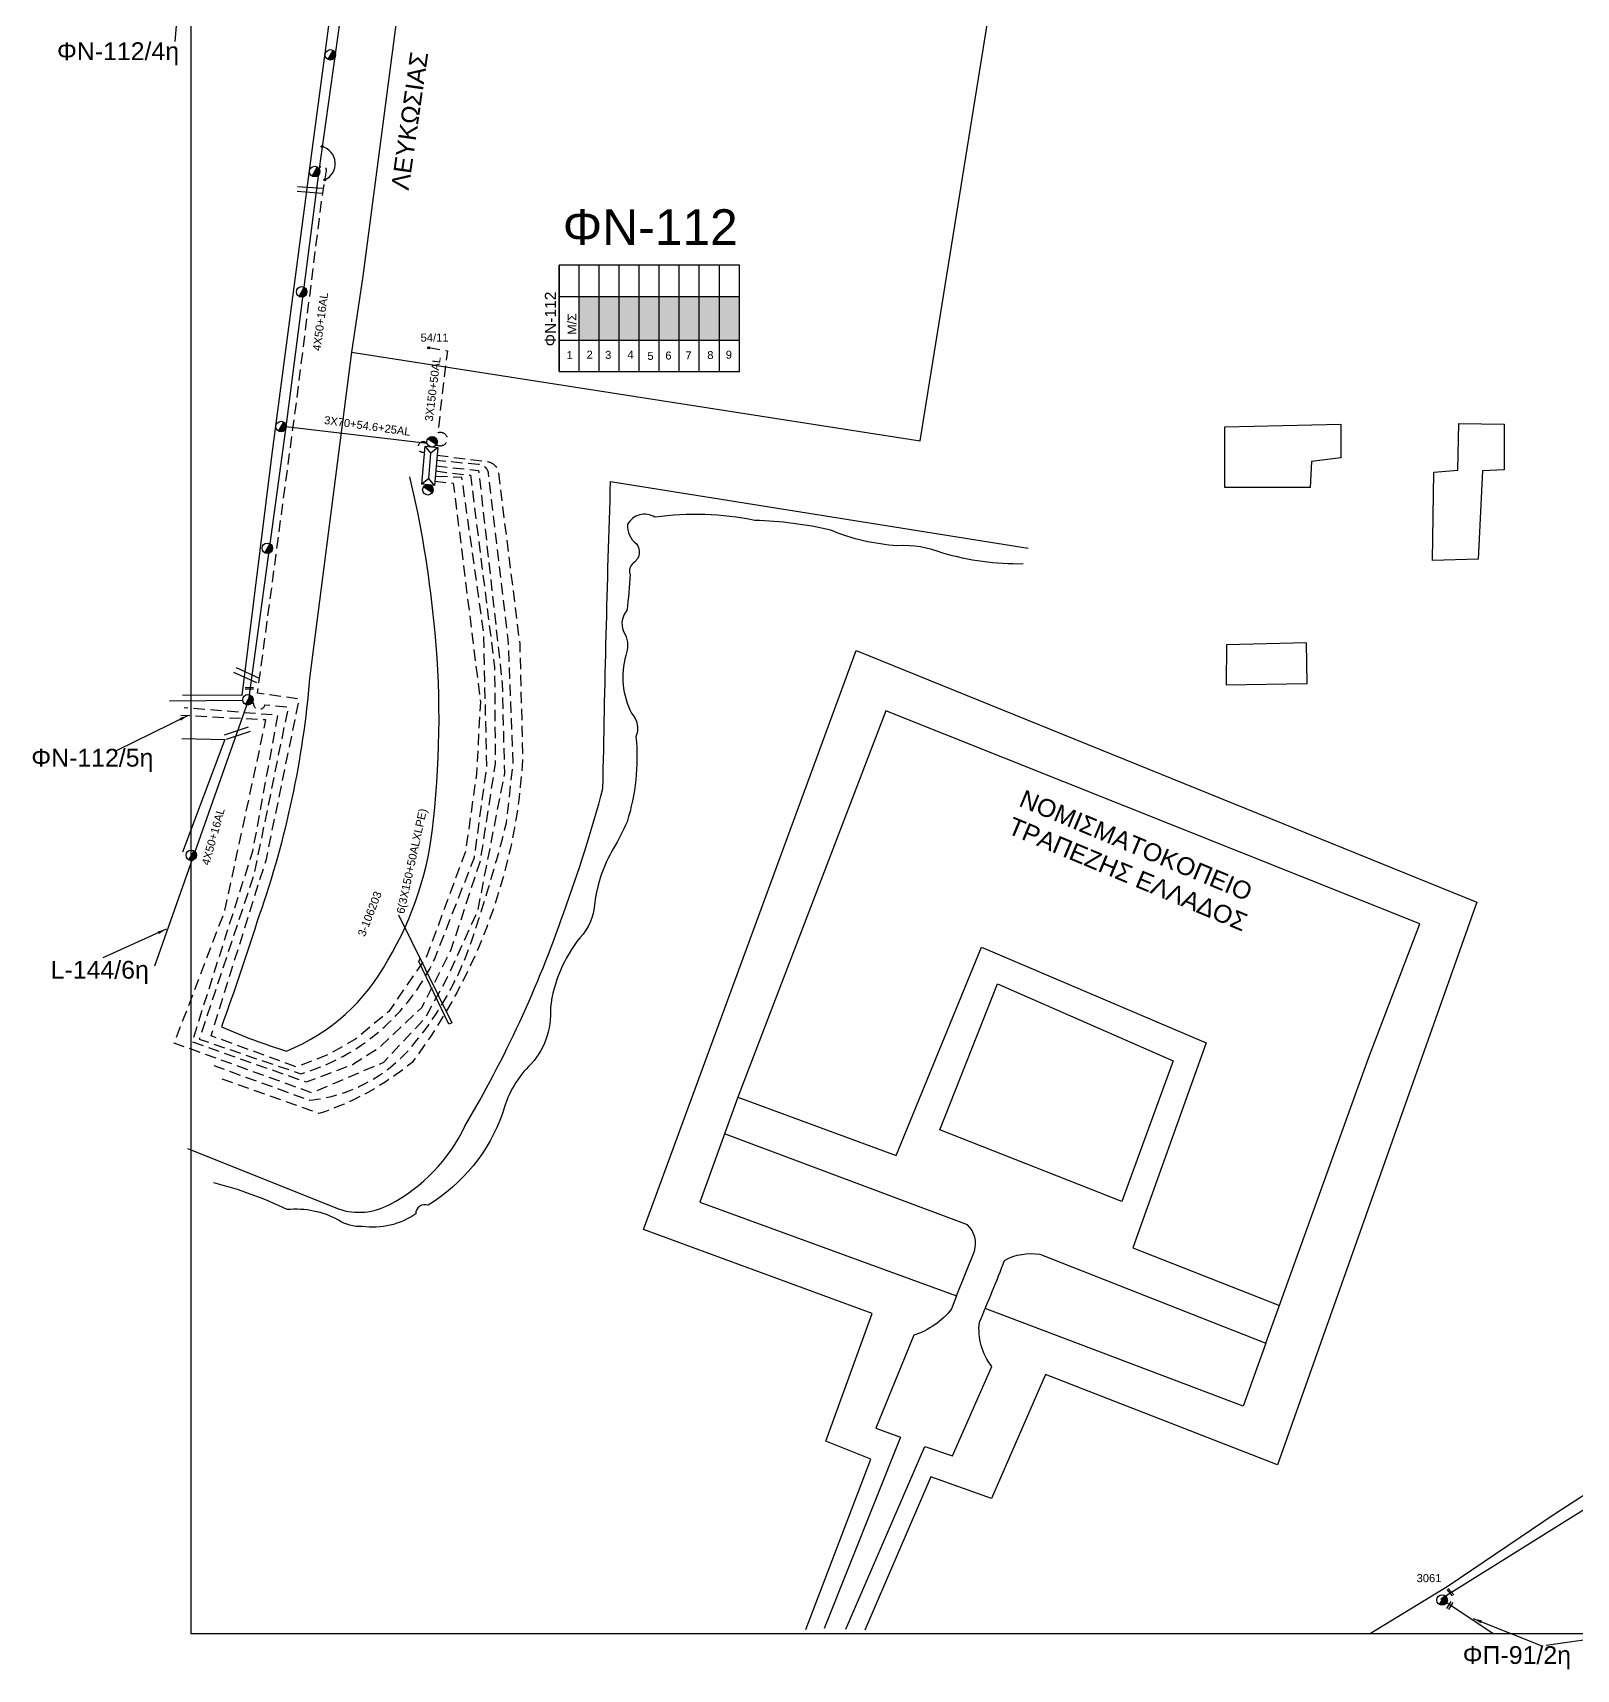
# Model space of a CAD drawing. Header units: millimetres. Extents: x 938 to 3112, y 793 to 1825.
# Drawn here: x 938.4 to 1285.4, y 796.4 to 1164.4 of the extents above; entities that cross this region are included whole.
import ezdxf
from ezdxf.enums import TextEntityAlignment as Align

# ---------------------------------------------------------------- set-up
doc = ezdxf.new("R2010")
doc.units = ezdxf.units.MM
doc.linetypes.add('DASHED', pattern=[19.05, 12.7, -6.35])
for name, color, linetype in [('Ασφαλειοκιβώτια Χ.Τ 9 αναχωρήσεων', 7, 'Continuous'), ('Γυμνά εναέρια ΧΤ και ΦΟΠ (3Φ)   4x50+16AL', 7, 'Continuous'), ('Επιγραφές - Σχήματα', 7, 'Continuous'), ('Καλώδια ΧΤ   3x150+50AL', 7, 'DASHED'), ('Καλώδια ΧΤ   3x150+50ALXLPE', 7, 'DASHED'), ('Μηχανική τομή', 7, 'Continuous'), ('Στύλος ΦΜ', 7, 'Continuous'), ('Στύλος ΦΜ @ 1', 7, 'Continuous'), ('Συνδέσεις', 7, 'Continuous'), ('Συνεστραμμένα ΧΤ   3x70+54.6+25AL', 7, 'SYN_LINE'), ('Τομή', 7, 'Continuous'), ('Υποσταθμός εναέριος 2 στύλων', 7, 'Continuous'), ('Υποσταθμός πόλεως', 7, 'Continuous'), ('Υπόβαθρο ΔΕΗ', 7, 'Continuous')]:
    doc.layers.add(name, color=color, linetype=linetype)
doc.styles.get("Standard").update_dxf_attribs({"font": 'arial.ttf'})
doc.linetypes.add('SYN_LINE', pattern='A,0.5,-0.0001,["/\\/\\/\\/",Standard,S=0.1,R=0,X=0,Y=-0.05],-0.25', length=0.7501)
doc.dimstyles.new('ISO-25', dxfattribs={"dimtxt": 2.5, "dimasz": 2.5, "dimexe": 1.25, "dimexo": 0.625, "dimtad": 1, "dimtxsty": 'Standard', "dimcen": 2.5, "dimaunit": 2, "dimazin": 0, "dimtfac": 1, "dimtmove": 0, "dimatfit": 3, "dimfxl": 1, "dimarcsym": 0})

# ---------------------------------------------------------------- blocks, each defined once
blk = doc.blocks.new('ΑΣΦΑΛΕΙΟΚΙΒΩΤΙΟ ΥΠΟΣΤΑΘΜΟΥ 9 ΑΝΑΧΩΡΗΣΕΩΝ')
at = {"layer": 'Ασφαλειοκιβώτια Χ.Τ 9 αναχωρήσεων', "ltscale": 40}
for p, q in [((-23.8, 40.36), (24.02, 40.36)), ((-9.72, 40.36), (-9.72, -40.64)), ((9.94, 40.36), (9.94, -40.64)), ((-23.8, 31.36), (24.02, 31.36)), ((-23.8, 22.36), (24.02, 22.36)), ((-23.8, 13.36), (24.02, 13.36)), ((-23.8, 4.36), (24.02, 4.36)), ((-23.8, -4.64), (24.02, -4.64)), ((-23.8, -13.64), (24.02, -13.64)), ((-23.8, -22.64), (24.02, -22.64)), ((-23.8, -31.64), (24.02, -31.64))]:
    blk.add_line(p, q, dxfattribs=at)
at = {"layer": 'Ασφαλειοκιβώτια Χ.Τ 9 αναχωρήσεων'}
blk.add_lwpolyline([(-23.8, -40.64), (24.02, -40.64), (24.02, 40.36), (-23.8, 40.36)], close=True, dxfattribs=at)
for s, p in [('1', (-18.22, 37.06)), ('2', (-18.02, 28.07)), ('3', (-18.09, 19.73)), ('4', (-17.94, 9.66)), ('5', (-18.55, 0.71)), ('6', (-18.4, -7.35)), ('7', (-18.34, -16.37)), ('8', (-18.19, -26.2)), ('9', (-18.02, -34.53))]:
    blk.add_text(s, height=3.6, rotation=270, dxfattribs=at).set_placement(p)
at = {"layer": 'Ασφαλειοκιβώτια Χ.Τ 9 αναχωρήσεων', "ltscale": 40}
for tag, height, p in [('ΟΝΟΜΑ', 5, (-0.16, 44.31)), ('ΚΕΙΜΕΝΟ 1', 2, (17.06, 35.59)), ('ΚΕΙΜΕΝΟ 2', 2, (17.06, 26.88)), ('ΚΕΙΜΕΝΟ 3', 2, (17.06, 17.69)), ('ΚΕΙΜΕΝΟ 4', 2, (17.06, 8.71)), ('ΚΕΙΜΕΝΟ 5', 2, (17.06, -0.13)), ('ΚΕΙΜΕΝΟ 6', 2, (17.06, -9.05)), ('ΚΕΙΜΕΝΟ 7', 2, (17.06, -18.13)), ('ΚΕΙΜΕΝΟ 8', 2, (17.06, -26.85)), ('ΚΕΙΜΕΝΟ 9', 2, (17.06, -35.99)), ('ΣΧ', 2, (-0.1, -42.64))]:
    blk.add_attdef(tag, text='', height=height, dxfattribs=at).set_placement(p, align=Align.MIDDLE_CENTER)
blk = doc.blocks.new('ΥΠΟΣΤΑΘΜΟΣ ΕΝΑΕΡΙΟΣ ΕΠΙ 2 ΣΤΥΛΩΝ')
at = {"layer": 'Υποσταθμός εναέριος 2 στύλων', "linetype": 'Continuous'}
for points in [[(-11.97, -2.11, 0.574793), (-8.45, -0.07, 0.268822), (-9.64, 1.98)], [(9.68, -2.15, 0.574793), (13.19, -0.1, 0.268822), (12.01, 1.95)]]:
    blk.add_hatch(color=256, dxfattribs=at).paths.add_polyline_path(points)
for p, q in [((-11.97, -2.11), (-9.64, 1.98)), ((9.68, -2.15), (12.01, 1.95))]:
    blk.add_line(p, q, dxfattribs=at)
for centre in [(-10.81, -0.07), (10.84, -0.1)]:
    blk.add_circle(centre, 2.36, dxfattribs=at)
at = {"layer": 'Υποσταθμός πόλεως', "linetype": 'Continuous', "ltscale": 40}
blk.add_lwpolyline([(-8.57, 2.82), (8.57, 2.82), (8.57, -2.82), (-8.57, -2.82)], close=True, dxfattribs=at)
for points in [[(-5.75, 0), (-8.57, 2.82)], [(-8.57, -2.82), (-5.75, 0)], [(-5.75, 0), (5.75, 0)], [(5.75, 0), (8.57, 2.82)], [(8.57, -2.82), (5.75, 0)]]:
    blk.add_lwpolyline(points, dxfattribs=at)
at = {"layer": 'Υποσταθμός εναέριος 2 στύλων', "ltscale": 40, "flags": 1}
for tag, p in [('ΜΕΤΑΣΧΗΜΑΤΙΣΜΟΣ', (14.09, 2.51)), ('ΙΣΧΥΣ', (14.07, -0.28)), ('ΑΡΙΘΜΟΣ', (14.19, -3))]:
    blk.add_attdef(tag, p, '', height=1.8, dxfattribs=at)
blk = doc.blocks.new('ΥΠΑΡΧΩΝ ΤΣΙΜΕΝΤΕΝΙΟΣ ΣΤΥΛΟΣ')
at = {"layer": 'Στύλος ΦΜ'}
blk.add_hatch(color=256, dxfattribs=at).paths.add_polyline_path([(-1.29, -2.28, 0.574793), (2.62, 0, 0.268822), (1.3, 2.27)])
blk.add_line((-1.29, -2.28), (1.3, 2.27), dxfattribs=at)
blk.add_circle((0, 0), 2.62, dxfattribs=at)
at = {"layer": 'Στύλος ΦΜ', "flags": 4}
for tag, p in [('ΑΡΙΘΜΟΣ', (-4.68, 8.05)), ('ΤΥΠΟΣ', (-4.91, 3.03))]:
    blk.add_attdef(tag, p, '', height=4, dxfattribs=at)
blk = doc.blocks.new('ΤΟΜΗ')
at = {"layer": 'Τομή', "ltscale": 40}
for p, q in [((-5.68, 0), (5.68, 0)), ((5.68, -2.33), (-5.68, -2.33))]:
    blk.add_line(p, q, dxfattribs=at)
blk = doc.blocks.new('ΜΗΧΑΝΙΚΗ ΤΟΜΗ')
at = {"layer": 'Μηχανική τομή', "ltscale": 40}
for p, q in [((-1.89, 0.78), (1.89, 0.78)), ((1.89, 0), (-1.89, 0))]:
    blk.add_line(p, q, dxfattribs=at)
blk = doc.blocks.new('_ΣΥΝΔΕΣΗ')
at = {"layer": 'Συνδέσεις', "linetype": 'SYN_LINE', "ltscale": 40}
blk.add_hatch(color=256, dxfattribs=at).paths.add_polyline_path([(0.5, -0.01, 1), (-0.5, -0.01, 1)])
at = {"layer": 'Συνδέσεις'}
blk.add_circle((0, -0.01), 0.5, dxfattribs=at)

msp = doc.modelspace()

# ---------------------------------------------------------------- hatches: boundary and pattern name
at = {"layer": 'Ασφαλειοκιβώτια Χ.Τ 9 αναχωρήσεων', "lineweight": 30}
for color, points in [(173, [(1061.23, 1105.1), (1061.23, 1095.28), (1065.73, 1095.28), (1065.73, 1105.1)]), (1, [(1065.73, 1105.1), (1065.73, 1095.28), (1070.23, 1095.28), (1070.23, 1105.1)]), (85, [(1070.23, 1105.1), (1070.23, 1095.28), (1074.73, 1095.28), (1074.73, 1105.1)]), (27, [(1074.73, 1105.1), (1074.73, 1095.28), (1079.23, 1095.28), (1079.23, 1105.1)]), (133, [(1079.23, 1105.1), (1079.23, 1095.28), (1083.73, 1095.28), (1083.73, 1105.1)]), (151, [(1083.73, 1105.1), (1083.73, 1095.28), (1088.23, 1095.28), (1088.23, 1105.1)]), (62, [(1088.23, 1105.1), (1088.23, 1095.28), (1092.73, 1095.28), (1092.73, 1105.1)]), (2, [(1092.73, 1105.1), (1092.73, 1095.28), (1097.23, 1095.28), (1097.23, 1105.1)])]:
    msp.add_hatch(color=color, dxfattribs=at).paths.add_polyline_path(points)

# ---------------------------------------------------------------- linework, layer by layer
at = {"layer": 'Γυμνά εναέρια ΧΤ και ΦΟΠ (3Φ)   4x50+16AL', "color": 151, "flags": 128}
msp.add_lwpolyline([(1010.37, 1214.91), (1011.07, 1193.42), (1002.68, 1133.39)], dxfattribs=at)
at = {"layer": 'Γυμνά εναέρια ΧΤ και ΦΟΠ (3Φ)   4x50+16AL', "color": 62, "flags": 128}
msp.add_lwpolyline([(1002.68, 1133.39), (995.29, 1075.8), (986.85, 1014.4)], dxfattribs=at)
at = {"layer": 'Γυμνά εναέρια ΧΤ και ΦΟΠ (3Φ)   4x50+16AL', "color": 27, "flags": 128}
msp.add_lwpolyline([(986.85, 1014.4), (965.78, 954.54)], dxfattribs=at)
at = {"layer": 'Γυμνά εναέρια ΧΤ και ΦΟΠ (3Φ)   4x50+16AL', "color": 173, "flags": 128}
msp.add_lwpolyline([(1266.69, 804.39), (1254.9, 812.26), (1295.25, 837.46), (1330.6, 859.03), (1361.38, 876.47), (1361.38, 876.47)], dxfattribs=at)
at = {"layer": 'Επιγραφές - Σχήματα'}
msp.add_lwpolyline([(974.02, 1807.96), (2963.81, 1807.96), (2963.81, 804.4), (974.02, 804.4)], close=True, dxfattribs=at)
at = {"layer": 'Επιγραφές - Σχήματα', "linetype": 'Continuous', "ltscale": 0.2}
msp.add_lwpolyline([(1020.58, 966.09), (1032.59, 941.76), (1031.93, 941.49), (1025.18, 955.53), (1025.55, 956.36)], dxfattribs=at)
msp.add_arc((1002.43, 1134.97), 3.97, 293.5274, 75.3682, dxfattribs=at)
at = {"layer": 'Επιγραφές - Σχήματα', "color": 62, "linetype": 'DASHED', "ltscale": 0.2}
msp.add_arc((1026.17, 1071.25), 1.18, 41.7034, 286.1098, dxfattribs=at)
at = {"layer": 'Καλώδια ΧΤ   3x150+50AL', "color": 2, "linetype": 'DASHED', "ltscale": 0.2, "flags": 128}
msp.add_lwpolyline([(1027.42, 1093.61), (1031.59, 1092.91), (1029.42, 1074.46, -1.680836), (1029.13, 1071.75, 0.045401)], format="xyb", dxfattribs=at)
at = {"layer": 'Καλώδια ΧΤ   3x150+50ALXLPE', "color": 151, "linetype": 'DASHED', "ltscale": 0.2, "flags": 128}
msp.add_lwpolyline([(1028.75, 1063.55), (1032.93, 1063.15), (1039.01, 1013.88), (1038.13, 997.72), (1035.68, 980.38), (1026.93, 956.69), (1018.44, 944.34), (1011.01, 938.15), (1004.98, 934.71), (997.74, 931.82), (978.46, 938.85), (990.9, 978.6), (998.31, 1014.55), (988.92, 1015.91), (997.59, 1080.7), (1003.36, 1126.9), (1004.39, 1133.39, 1.175913), (1002.68, 1133.39, 0.462106)], format="xyb", dxfattribs=at)
at = {"layer": 'Καλώδια ΧΤ   3x150+50ALXLPE', "color": 133, "linetype": 'DASHED', "ltscale": 0.2, "flags": 128}
msp.add_lwpolyline([(979.06, 932.18), (1000.61, 924.36, 0.193535), (1023.57, 936.43, 0.095493), (1037.16, 960.51, 0.018832), (1044.88, 986.75), (1046.39, 1000.29), (1045.28, 1028.03), (1040.84, 1065.31, 0.388483), (1038.53, 1067.3), (1029.16, 1068.24)], format="xyb", dxfattribs=at)
at = {"layer": 'Καλώδια ΧΤ   3x150+50ALXLPE', "color": 173, "linetype": 'DASHED', "ltscale": 0.2, "flags": 128}
msp.add_lwpolyline([(1029.26, 1069.41), (1040.49, 1068, -0.296497), (1042.99, 1065.89), (1047.85, 1026.97), (1048.52, 1001.81, -0.149851), (1023.64, 932.85, -0.092971), (1002.75, 921.37), (979.79, 929.54)], format="xyb", dxfattribs=at)
at = {"layer": 'Καλώδια ΧΤ   3x150+50ALXLPE', "color": 27, "linetype": 'DASHED', "ltscale": 0.2, "flags": 128}
msp.add_lwpolyline([(1029.05, 1066.99), (1038.62, 1065.99), (1043.92, 1018.05), (1044.41, 997.9), (1038.35, 966.88), (1031.65, 952.14), (1026.62, 942.87), (1017.22, 932.83), (1001.12, 926.01), (970.2, 937.21), (981.54, 966.86), (990.81, 1009.89), (971.68, 1010.88)], dxfattribs=at)
at = {"layer": 'Καλώδια ΧΤ   3x150+50ALXLPE', "color": 85, "linetype": 'DASHED', "ltscale": 0.2, "flags": 128}
msp.add_lwpolyline([(1028.95, 1065.87), (1036.77, 1064.9), (1042.2, 1021.66), (1042.34, 1000.1), (1038.96, 978.18), (1032.39, 958.17), (1025.82, 945.23), (1016.18, 936.11), (1010.23, 932.32), (999.88, 928.43), (974.22, 937.45), (987.86, 980.4), (993.51, 1010.89), (972.39, 1012.63)], dxfattribs=at)
at = {"layer": 'Καλώδια ΧΤ   3x150+50ALXLPE', "color": 1, "ltscale": 0.2, "flags": 128}
msp.add_lwpolyline([(986.85, 1014.4), (988, 1013.61, 0.907688), (990.58, 1013.31), (995.81, 1012.8), (988.07, 974.94), (975.81, 938.1), (998.68, 930.3, 0.213076), (1028.7, 956.04), (1037.66, 978.92), (1040.47, 999.32), (1039.74, 1029.67), (1034.85, 1064.39), (1028.85, 1064.67)], format="xyb", dxfattribs=at)
at = {"layer": 'Καλώδια ΧΤ   3x150+50ALXLPE', "color": 1, "linetype": 'Continuous', "ltscale": 0.2, "flags": 128}
msp.add_lwpolyline([(985.6, 1014.22), (969.1, 1014.09)], dxfattribs=at)
at = {"layer": 'Συνεστραμμένα ΧΤ   3x70+54.6+25AL', "color": 62, "linetype": 'SYN_LINE', "ltscale": 20, "flags": 128}
msp.add_lwpolyline([(1027.05, 1072.03), (995.29, 1075.8)], dxfattribs=at)
at = {"layer": 'Υπόβαθρο ΔΕΗ', "flags": 128}
for points in [[(968.38, 1262.3), (1005.47, 1287.97), (1014.92, 1295.64, -0.130124), (1034.24, 1303.02), (1175.39, 1294.7, -0.110076), (1201.96, 1285.33), (1304.22, 1218.33), (1384.98, 1168.46), (1393.57, 1163.42, 0.165982), (1435.91, 1153.55), (1472.6, 1165.05), (1488.44, 1174, -0.021018), (1470.61, 1112.18, -0.014819), (1448.44, 1053.13, 0.028235), (1433.99, 1007.54, -0.000628), (1418.67, 960, 0.029886), (1405.42, 904.78), (1297.7, 842.37), (1280.84, 831.49), (1256.36, 814.91), (1238.89, 804.31)], [(968.38, 1262.3), (1005.47, 1287.97), (1014.92, 1295.64, -0.130124), (1034.24, 1303.02), (1175.39, 1294.7, -0.110076), (1201.96, 1285.33), (1304.22, 1218.33), (1384.98, 1168.46), (1393.57, 1163.42, 0.165982), (1435.91, 1153.55), (1472.6, 1165.05), (1488.44, 1174, -0.021018), (1470.61, 1112.18, -0.014819), (1448.44, 1053.13, 0.028235), (1433.99, 1007.54, -0.000628), (1418.67, 960, 0.029886), (1405.42, 904.78), (1297.7, 842.37), (1280.84, 831.49), (1256.36, 814.91), (1238.89, 804.31)], [(1005.47, 1287.97), (1024.22, 1198.3), (1012.55, 1109.7), (1010.07, 1092.56), (1000.61, 1019.19, -0.063597), (989.29, 965.96, -0.010386), (980.79, 940.89, 0.029359), (995.46, 935.41, 0.172859), (1018.21, 955.84, 0.112414), (1028.47, 987.41, 0.053592), (1028.56, 1032.27, 0.032771), (1023.17, 1064.56, -1.262402)], [(1005.47, 1287.97), (1024.22, 1198.3), (1012.55, 1109.7), (1010.07, 1092.56), (1000.61, 1019.19, -0.063597), (989.29, 965.96, -0.010386), (980.79, 940.89, 0.029359), (995.46, 935.41, 0.172859), (1018.21, 955.84, 0.112414), (1028.47, 987.41, 0.053592), (1028.56, 1032.27, 0.032771), (1023.17, 1064.56, -1.262402)], [(973.17, 913.51), (1007.13, 899.91, 0.210216), (1018.62, 900.94, 0.163049), (1035.52, 918.51, 0.050257), (1057.75, 966.57, 0.022926), (1066.57, 994.48, -0.003965), (1068.29, 1063.53), (1162.16, 1048.51)], [(973.17, 913.51), (1007.13, 899.91, 0.210216), (1018.62, 900.94, 0.163049), (1035.52, 918.51, 0.050257), (1057.75, 966.57, 0.022926), (1066.57, 994.48, -0.003965), (1068.29, 1063.53), (1162.16, 1048.51)], [(1161, 1044.96, -0.079233), (1142.95, 1047.42, 0.107292), (1132.77, 1049.06, -0.085093), (1117.8, 1052.54, 0.052493), (1100.7, 1054.73, 0.08478), (1078.21, 1055.48, 0.440736), (1072.11, 1053.84, 0.260869), (1074.04, 1049.55, -0.438629), (1073.38, 1045.14, 0.314912), (1072.65, 1042.64, -0.024916), (1071.92, 1034.48, 0.333872), (1071.56, 1029.1, -0.211489), (1071.68, 1024.39, 0.191112), (1073.01, 1011.37, -0.290076), (1073.98, 1006.06, -0.100881), (1071.98, 986.99, -0.033587), (1068.89, 980.91, 0.100577), (1064.72, 968.81, -0.176172), (1061.39, 960.9, 0.136645), (1054.74, 945.23, -0.21886), (1049.84, 931.93, 0.136676), (1044.02, 921.37, -0.168336), (1027.26, 900.74, 0.520801), (1024.47, 898.8, -0.186787), (1012.44, 895.95, -0.162061), (1007.1, 897.41, 0.150014), (995.61, 899.76, 0.052784), (979.09, 905.76, -7.675127)], [(1161, 1044.96, -0.079233), (1142.95, 1047.42, 0.107292), (1132.77, 1049.06, -0.085093), (1117.8, 1052.54, 0.052493), (1100.7, 1054.73, 0.08478), (1078.21, 1055.48, 0.440736), (1072.11, 1053.84, 0.260869), (1074.04, 1049.55, -0.438629), (1073.38, 1045.14, 0.314912), (1072.65, 1042.64, -0.024916), (1071.92, 1034.48, 0.333872), (1071.56, 1029.1, -0.211489), (1071.68, 1024.39, 0.191112), (1073.01, 1011.37, -0.290076), (1073.98, 1006.06, -0.100881), (1071.98, 986.99, -0.033587), (1068.89, 980.91, 0.100577), (1064.72, 968.81, -0.176172), (1061.39, 960.9, 0.136645), (1054.74, 945.23, -0.21886), (1049.84, 931.93, 0.136676), (1044.02, 921.37, -0.168336), (1027.26, 900.74, 0.520801), (1024.47, 898.8, -0.186787), (1012.44, 895.95, -0.162061), (1007.1, 897.41, 0.150014), (995.61, 899.76, 0.052784), (979.09, 905.76, -7.675127)], [(1215.57, 869.73), (1238.63, 933.81), (1250.17, 964), (1130.17, 1011.9), (1096.87, 925.06), (1088.32, 901.43), (1146.04, 880.34), (1150.05, 890.42, 0.297799), (1148.49, 896.32), (1093.88, 916.8)], [(1215.57, 869.73), (1238.63, 933.81), (1250.17, 964), (1130.17, 1011.9), (1096.87, 925.06), (1088.32, 901.43), (1146.04, 880.34), (1150.05, 890.42, 0.297799), (1148.49, 896.32), (1093.88, 916.8)], [(1121.15, 805.45), (1138.94, 846.47), (1145.15, 844.39), (1154, 864.48, -0.199076), (1151.19, 874.45, 0.009698), (1156.86, 888.36, -0.167457), (1164.75, 889.73), (1215.57, 869.73), (1210.49, 855.53), (1152.51, 877.55)], [(1121.15, 805.45), (1138.94, 846.47), (1145.15, 844.39), (1154, 864.48, -0.199076), (1151.19, 874.45, 0.009698), (1156.86, 888.36, -0.167457), (1164.75, 889.73), (1215.57, 869.73), (1210.49, 855.53), (1152.51, 877.55)], [(1146.04, 880.34), (1144.95, 877.43, -0.145056), (1136.47, 871.52), (1127.93, 850.59), (1133.42, 848.56), (1116.27, 805.55)], [(1146.04, 880.34), (1144.95, 877.43, -0.145056), (1136.47, 871.52), (1127.93, 850.59), (1133.42, 848.56), (1116.27, 805.55)]]:
    msp.add_lwpolyline(points, format="xyb", dxfattribs=at)
for points in [[(1010.07, 1092.56), (1137.87, 1072.68), (1161.53, 1219.83), (1175.39, 1294.7)], [(1010.07, 1092.56), (1137.87, 1072.68), (1161.53, 1219.83), (1175.39, 1294.7)], [(970.41, 1162.42), (974.69, 1212.61), (1008.55, 1213.22), (1009.42, 1200.31), (1001.12, 1137.96), (992.13, 1069.76), (985.38, 1015.35), (972.03, 1015.42)], [(970.41, 1162.42), (974.69, 1212.61), (1008.55, 1213.22), (1009.42, 1200.31), (1001.12, 1137.96), (992.13, 1069.76), (985.38, 1015.35), (972.03, 1015.42)], [(1206.67, 1017.77), (1224.9, 1018.06), (1224.71, 1027.25), (1206.77, 1026.78), (1206.67, 1017.77)], [(1206.67, 1017.77), (1224.9, 1018.06), (1224.71, 1027.25), (1206.77, 1026.78), (1206.67, 1017.77)], [(1075.65, 895.29), (1123.46, 1025.52), (1263.03, 968.94), (1218.21, 842.34), (1166.05, 862.7), (1153.94, 834.81), (1140.27, 839.7), (1125.44, 805.21)], [(1075.65, 895.29), (1123.46, 1025.52), (1263.03, 968.94), (1218.21, 842.34), (1166.05, 862.7), (1153.94, 834.81), (1140.27, 839.7), (1125.44, 805.21)], [(971.89, 1005.73), (981.59, 1005.52), (972.02, 980.17)], [(971.89, 1005.73), (981.59, 1005.52), (972.02, 980.17)], [(1096.87, 925.06), (1132.47, 911.9), (1151.65, 958.79), (1202.17, 937.25), (1185.71, 891.16), (1218.62, 878.22)], [(1096.87, 925.06), (1132.47, 911.9), (1151.65, 958.79), (1202.17, 937.25), (1185.71, 891.16), (1218.62, 878.22)], [(1183.2, 901.6), (1142.28, 917.7), (1155.24, 950.55), (1194.71, 933.24), (1183.2, 901.6)], [(1183.2, 901.6), (1142.28, 917.7), (1155.24, 950.55), (1194.71, 933.24), (1183.2, 901.6)], [(1112.15, 805.31), (1126.79, 843.67), (1116.7, 847.73), (1127.1, 876.41), (1075.65, 895.29)], [(1112.15, 805.31), (1126.79, 843.67), (1116.7, 847.73), (1127.1, 876.41), (1075.65, 895.29)]]:
    msp.add_lwpolyline(points, dxfattribs=at)
for points in [[(1206.36, 1062.18), (1206.36, 1075.83), (1232.47, 1076.36), (1232.41, 1068.84), (1225.88, 1067.97), (1225.55, 1062.18)], [(1206.36, 1062.18), (1206.36, 1075.83), (1232.47, 1076.36), (1232.41, 1068.84), (1225.88, 1067.97), (1225.55, 1062.18)], [(1253.08, 1045.74), (1253.35, 1065.57), (1258.74, 1066.04), (1258.94, 1076.56), (1269.14, 1076.42), (1269.14, 1066.11), (1264.27, 1065.91), (1263.34, 1046)], [(1253.08, 1045.74), (1253.35, 1065.57), (1258.74, 1066.04), (1258.94, 1076.56), (1269.14, 1076.42), (1269.14, 1066.11), (1264.27, 1065.91), (1263.34, 1046)]]:
    msp.add_lwpolyline(points, close=True, dxfattribs=at)

# ---------------------------------------------------------------- block references
at = {"layer": 'Ασφαλειοκιβώτια Χ.Τ 9 αναχωρήσεων', "lineweight": 30, "xscale": 0.5, "yscale": 0.5, "zscale": 0.5, "rotation": 90}
msp.add_blockref('ΑΣΦΑΛΕΙΟΚΙΒΩΤΙΟ ΥΠΟΣΤΑΘΜΟΥ 9 ΑΝΑΧΩΡΗΣΕΩΝ', (1076.91, 1100.13), dxfattribs=at).add_auto_attribs({'ΟΝΟΜΑ': 'ΦΝ-112'})
at = {"layer": 'Μηχανική τομή'}
for p, xscale, yscale, zscale, rotation in [((987.06, 1016.79), 0.500000000000013, 0.500000000000013, 0.500000000000013, 1.811376393471286), ((1257.22, 813.87), 0.5000000000000142, 0.5000000000000142, 0.5000000000000142, 130.9580192824775), ((1257.12, 810.64), 0.5000000000000824, 0.5000000000000824, 0.5000000000000824, 58.97038975051435)]:
    msp.add_blockref('ΜΗΧΑΝΙΚΗ ΤΟΜΗ', p, dxfattribs=dict(at, xscale=xscale, yscale=yscale, zscale=zscale, rotation=rotation))
at = {"layer": 'Στύλος ΦΜ @ 1', "ltscale": 40, "xscale": 0.4499999999998181, "yscale": 0.4499999999998181, "zscale": 0.4499999999998181}
for p in [(1005.3, 1159.45), (1001.76, 1133.2), (1001.76, 1133.2), (998.83, 1106.15), (998.83, 1106.15), (994.21, 1075.86), (991.12, 1048.49), (991.12, 1048.49), (986.76, 1014.41), (986.76, 1014.41), (974.02, 979.45), (974.02, 979.45)]:
    msp.add_blockref('ΥΠΑΡΧΩΝ ΤΣΙΜΕΝΤΕΝΙΟΣ ΣΤΥΛΟΣ', p, dxfattribs=at)
at = {"layer": 'Στύλος ΦΜ @ 1', "ltscale": 40}
ref = msp.add_blockref('ΥΠΑΡΧΩΝ ΤΣΙΜΕΝΤΕΝΙΟΣ ΣΤΥΛΟΣ', (1255.21, 811.97), dxfattribs=dict(at, xscale=0.4499999999998181, yscale=0.4499999999998181, zscale=0.4499999999998181))
ref.add_attrib('ΤΥΠΟΣ', '3061', (1249.46, 815.99), dxfattribs={"layer": 'Στύλος ΦΜ', "height": 1.8, "flags": 4})
ref = msp.add_blockref('ΥΠΑΡΧΩΝ ΤΣΙΜΕΝΤΕΝΙΟΣ ΣΤΥΛΟΣ', (1255.21, 811.97), dxfattribs=dict(at, xscale=0.4499999999998181, yscale=0.4499999999998181, zscale=0.4499999999998181))
ref.add_attrib('ΤΥΠΟΣ', '3061', (1249.46, 815.99), dxfattribs={"layer": 'Στύλος ΦΜ', "height": 1.8, "flags": 4})
at = {"layer": 'Συνδέσεις', "xscale": 0.4500000000000455, "yscale": 0.4500000000000455, "zscale": 0.4500000000000455}
for p in [(1003.44, 1138.81), (1004.06, 1131.36), (1027.39, 1093.58)]:
    msp.add_blockref('_ΣΥΝΔΕΣΗ', p, dxfattribs=at)
at = {"layer": 'Τομή'}
for p, xscale, yscale, zscale, rotation in [((1000.73, 1129.66), 0.4999999999999581, 0.4999999999999581, 0.4999999999999581, 355.6713834124373), ((986.68, 1020.46), 0.5000000000000347, 0.5000000000000347, 0.5000000000000347, 335.41863932704), ((986.68, 1020.46), 0.5000000000000347, 0.5000000000000347, 0.5000000000000347, 335.41863932704), ((984.16, 1007.46), 0.5000000000000342, 0.5000000000000342, 0.5000000000000342, 18.42031283381971), ((984.16, 1007.46), 0.5000000000000342, 0.5000000000000342, 0.5000000000000342, 18.42031283381971)]:
    msp.add_blockref('ΤΟΜΗ', p, dxfattribs=dict(at, xscale=xscale, yscale=yscale, zscale=zscale, rotation=rotation))
at = {"layer": 'Υποσταθμός εναέριος 2 στύλων', "lineweight": 30, "xscale": 0.4999999999999978, "yscale": 0.4999999999999978, "zscale": 0.4999999999999978, "rotation": 85.01046436865089}
msp.add_blockref('ΥΠΟΣΤΑΘΜΟΣ ΕΝΑΕΡΙΟΣ ΕΠΙ 2 ΣΤΥΛΩΝ', (1027.64, 1067.03), dxfattribs=at)

# ---------------------------------------------------------------- texts
at = {"layer": 'Γυμνά εναέρια ΧΤ και ΦΟΠ (3Φ)   4x50+16AL'}
for rotation, p in [(82.5616, (1003.04, 1099.46)), (74.4313, (978.94, 983.66))]:
    msp.add_text('4X50+16AL', height=1.8, rotation=rotation, dxfattribs=at).set_placement(p, align=Align.MIDDLE)
at = {"layer": 'Επιγραφές - Σχήματα', "linetype": 'DASHED', "ltscale": 0.2, "attachment_point": 1}
for s, insert, char_height, width in [('ΦΝ-112/4η', (943.84, 1162.26), 4, 17.2922), ('ΦΝ-112', (1057.5, 1124.72), 8, 24.9768), ('ΦΝ-112/5η', (938.06, 1003.39), 4, 17.2922), ('L-144/6η', (942.42, 955.7), 4, 17.2922), ('ΦΠ-91/2η', (1259.84, 801.6), 4, 17.2922)]:
    msp.add_mtext(s, dxfattribs=dict(at, insert=insert, char_height=char_height, width=width))
for s, insert, char_height, width, rotation in [('ΛΕΥΚΩΣΙΑΣ', (1018.9, 1129.43), 4, 17.2922, 81.844), ('Μ/Σ', (1058.61, 1096.5), 2, 3.6962, 90), ('ΝΟΜΙΣΜΑΤΟΚΟΠΕΙΟ\\PΤΡΑΠΕΖΗΣ ΕΛΛΑΔΟΣ', (1161.37, 994.32), 4, 61.7441, 337.3028)]:
    msp.add_mtext(s, dxfattribs=dict(at, insert=insert, char_height=char_height, width=width, rotation=rotation))
at = {"layer": 'Επιγραφές - Σχήματα', "linetype": 'Continuous', "ltscale": 0.2, "insert": (1025.57, 1096.76), "char_height": 1.8, "width": 11.0982, "attachment_point": 1}
msp.add_mtext('54/11', dxfattribs=at)
at = {"layer": 'Επιγραφές - Σχήματα', "linetype": 'Continuous', "ltscale": 0.2, "insert": (1011.37, 961.65), "char_height": 1.8, "width": 11.0982, "attachment_point": 1, "rotation": 68.8149}
msp.add_mtext('3-106203', dxfattribs=at)
at = {"layer": 'Καλώδια ΧΤ   3x150+50AL', "ltscale": 0.2}
msp.add_text('3X150+50AL', height=1.8, rotation=82.8683, dxfattribs=at).set_placement((1028.3, 1084.29), align=Align.MIDDLE)
at = {"layer": 'Καλώδια ΧΤ   3x150+50ALXLPE', "ltscale": 0.2}
msp.add_text('6(3X150+50ALXLPE)', height=1.8, rotation=77.7003, dxfattribs=at).set_placement((1023.77, 978.1), align=Align.MIDDLE)
at = {"layer": 'Συνεστραμμένα ΧΤ   3x70+54.6+25AL', "ltscale": 20}
msp.add_text('3X70+54.6+25AL', height=1.8, rotation=352.0379, dxfattribs=at).set_placement((1013.61, 1076.01), align=Align.MIDDLE)

# ---------------------------------------------------------------- leaders
at = {"layer": 'Επιγραφές - Σχήματα', "ltscale": 40}
for points in [[(973.33, 1010.9), (957.16, 1002.95)], [(968.4, 962.85), (954.17, 956.36)], [(1262.15, 807.81), (1277.61, 801.7)], [(1298.83, 804.62), (1278.61, 801.76)]]:
    msp.add_leader(points, dimstyle='ISO-25', override={"dimasz": 2, "dimtad": 0}, dxfattribs=at)

doc.saveas('drawing.dxf')
